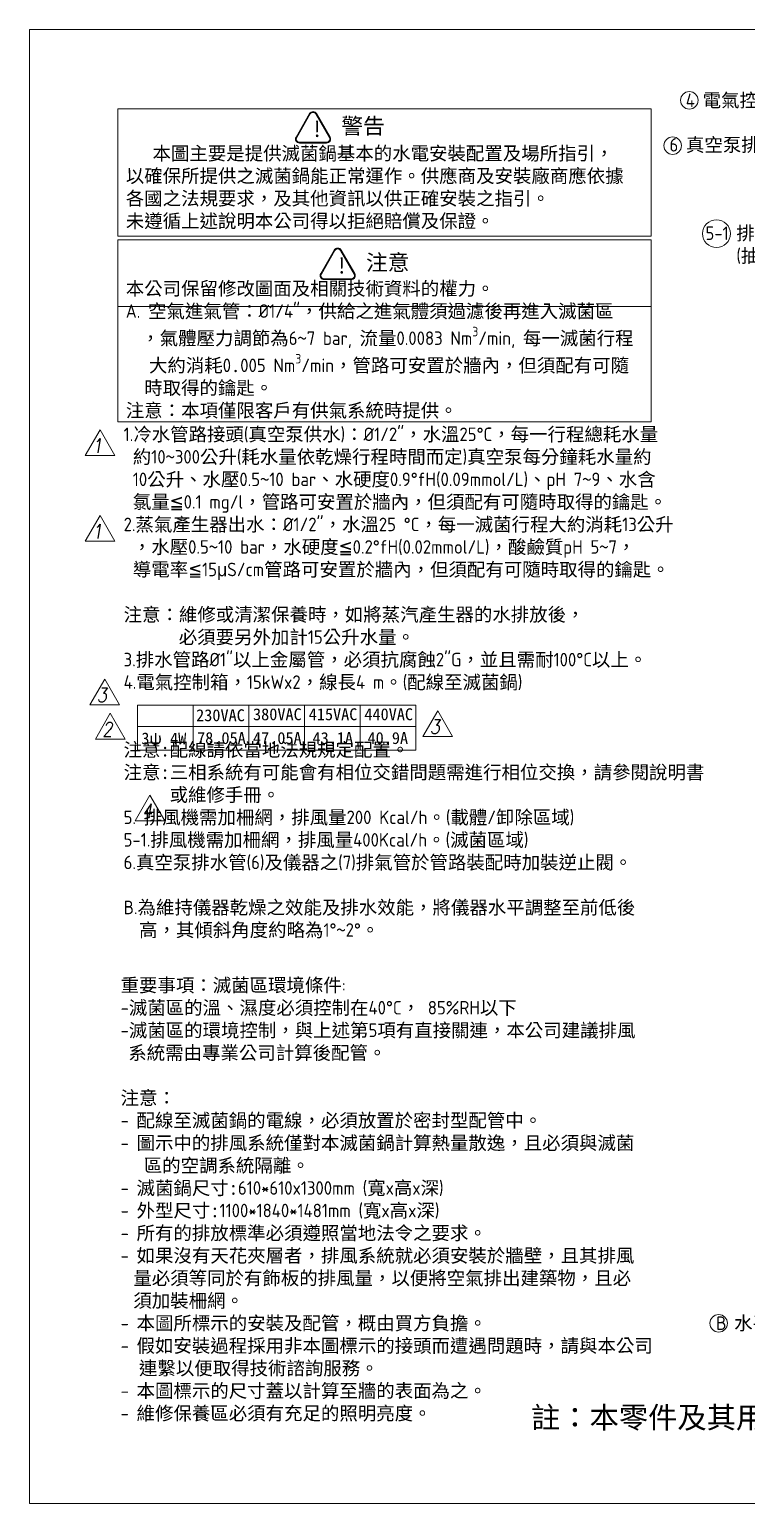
# Model space of a CAD drawing. Header units: millimetres. Extents: x -215875 to 28279, y -2277 to 9295.
# Drawn here: x 15094 to 19603, y 25 to 9295 of the extents above; entities that cross this region are included whole.
import ezdxf

# ---------------------------------------------------------------- set-up
doc = ezdxf.new("R2010")
doc.units = ezdxf.units.MM
doc.header["$MEASUREMENT"] = 0
doc.layers.get('0').update_dxf_attribs({"lineweight": 25})
for name, color, linetype, lineweight in [('D', 3, 'Continuous', 13), ('F', 7, 'Continuous', 15), ('T', 4, 'Continuous', 15)]:
    doc.layers.add(name, color=color, linetype=linetype, lineweight=lineweight)
doc.styles.get("Standard").update_dxf_attribs({"font": 'KAIU.TTF'})
doc.styles.add('STU25', font='isocp2.shx')
doc.styles.add('Text', font='romans.shx', dxfattribs={"width": 0.8, "oblique": 10})

msp = doc.modelspace()

# ---------------------------------------------------------------- hatches: boundary and pattern name
at = {"layer": 'D'}
h = msp.add_hatch(color=11, dxfattribs=at)
edge = h.paths.add_edge_path()
edge.add_line((16855.295, 8765.859), (16769.936, 8618.012))
edge.add_arc((16791.587, 8605.512), 25, 149.9999999, 270)
edge.add_line((16791.587, 8580.512), (16962.305, 8580.512))
edge.add_arc((16962.305, 8605.512), 25, 270, 389.9999999)
edge.add_line((16983.956, 8618.012), (16898.597, 8765.859))
edge.add_arc((16876.946, 8753.359), 25, 30, 150)
edge = h.paths.add_edge_path(flags=16)
edge.add_arc((16876.946, 8753.359), 20, 30, 150)
edge.add_line((16859.626, 8763.359), (16774.267, 8615.512))
edge.add_arc((16791.587, 8605.512), 20, 149.9999999, 270)
edge.add_line((16791.587, 8585.512), (16962.305, 8585.512))
edge.add_arc((16962.305, 8605.512), 20, 270, 389.9999999)
edge.add_line((16979.626, 8615.512), (16894.267, 8763.359))
h = msp.add_hatch(color=11, dxfattribs=at)
edge = h.paths.add_edge_path()
edge.add_ellipse((16946.557, 7746.812), major_axis=(25, 0), ratio=1, start_angle=149.9999999, end_angle=270)
edge.add_line((16946.557, 7721.812), (17117.275, 7721.812))
edge.add_ellipse((17117.275, 7746.812), major_axis=(25, 0), ratio=1, start_angle=270, end_angle=389.9999999)
edge.add_line((17138.925, 7759.312), (17053.566, 7907.158))
edge.add_ellipse((17031.916, 7894.658), major_axis=(25, 0), ratio=1, start_angle=30, end_angle=150)
edge.add_line((17010.265, 7907.158), (16924.906, 7759.312))
edge = h.paths.add_edge_path(flags=16)
edge.add_ellipse((16946.557, 7746.812), major_axis=(20, 0), ratio=1, start_angle=149.9999999, end_angle=270)
edge.add_line((16946.557, 7726.812), (17117.275, 7726.812))
edge.add_ellipse((17117.275, 7746.812), major_axis=(20, 0), ratio=1, start_angle=270, end_angle=389.9999999)
edge.add_line((17134.595, 7756.812), (17049.236, 7904.658))
edge.add_ellipse((17031.916, 7894.658), major_axis=(20, 0), ratio=1, start_angle=30, end_angle=150)
edge.add_line((17014.595, 7904.658), (16929.236, 7756.812))

# ---------------------------------------------------------------- linework, layer by layer
at = {"layer": 'D', "color": 11}
for p, q in [((16855.295, 8765.859), (16769.936, 8618.012)), ((16859.626, 8763.359), (16774.267, 8615.512)), ((16894.267, 8763.359), (16979.626, 8615.512)), ((16898.597, 8765.859), (16983.956, 8618.012)), ((16791.587, 8585.512), (16962.305, 8585.512)), ((16791.587, 8580.512), (16962.305, 8580.512)), ((17010.265, 7907.158), (16924.906, 7759.312)), ((17014.595, 7904.658), (16929.236, 7756.812)), ((17049.236, 7904.658), (17134.595, 7756.812)), ((17053.566, 7907.158), (17138.925, 7759.312)), ((16946.557, 7726.812), (17117.275, 7726.812)), ((16946.557, 7721.812), (17117.275, 7721.812))]:
    msp.add_line(p, q, dxfattribs=at)
at = {"layer": 'D'}
for p, q in [((15773.403, 5046.318), (17523.403, 5046.318)), ((15773.403, 5046.318), (15773.403, 4761.272)), ((16123.403, 5046.318), (16123.403, 4761.272)), ((16473.403, 5046.318), (16473.403, 4761.272)), ((16823.403, 5046.318), (16823.403, 4761.272)), ((17173.403, 5046.318), (17173.403, 4761.272)), ((17523.403, 5046.318), (17523.403, 4761.272)), ((15773.403, 4911.272), (17523.403, 4911.272)), ((15773.403, 4911.272), (17523.403, 4911.272)), ((15773.403, 4761.272), (17523.403, 4761.272))]:
    msp.add_line(p, q, dxfattribs=at)
at = {"layer": 'D', "color": 11}
for points in [[(15648.672, 8795.461), (19002.766, 8795.461), (19002.766, 7994.961), (15648.672, 7994.961)], [(15648.672, 7971.484), (19002.766, 7971.484), (19002.766, 7552.197), (15648.672, 7552.197)], [(15648.672, 7552.197), (19002.766, 7552.197), (19002.766, 6826.899), (15648.672, 6826.899)]]:
    msp.add_lwpolyline(points, close=True, dxfattribs=at)
at = {"layer": 'D'}
for centre, radius in [((19243.346, 8849.345), 55), ((19138.158, 8564.152), 55), ((19413.974, 8010.616), 87.5), ((19427.884, 1157.998), 55)]:
    msp.add_circle(centre, radius, dxfattribs=at)
at = {"layer": 'D', "color": 11}
for centre, radius, start, end in [((16876.946, 8753.359), 25, 30, 150), ((16876.946, 8753.359), 20, 30, 150), ((16791.587, 8605.512), 25, 149.9999999, 270), ((16791.587, 8605.512), 20, 149.9999999, 270), ((16962.305, 8605.512), 25, 270, 29.9999999), ((16962.305, 8605.512), 20, 270, 29.9999999), ((17031.916, 7894.658), 25, 30, 150), ((17031.916, 7894.658), 20, 30, 150), ((16946.557, 7746.812), 25, 149.9999999, 270), ((16946.557, 7746.812), 20, 149.9999999, 270), ((17117.275, 7746.812), 25, 270, 29.9999999), ((17117.275, 7746.812), 20, 270, 29.9999999)]:
    msp.add_arc(centre, radius, start, end, dxfattribs=at)
at = {"layer": 'F', "color": 6}
msp.add_lwpolyline([(15093.65, 9294.578), (15093.65, 24.578), (28278.65, 24.578), (28278.65, 9294.578)], close=True, dxfattribs=at)
msp.add_lwpolyline([(15093.65, 9294.578), (15093.65, 24.578), (28278.65, 24.578), (28278.65, 9294.578)], close=True, dxfattribs=at)
at = {"layer": 'F', "color": 7}
for points in [[(15537.498, 6776.978), (15444.007, 6615.048), (15630.989, 6615.048)], [(15537.498, 6238.192), (15444.007, 6076.261), (15630.989, 6076.261)], [(15567.175, 5209.837), (15473.685, 5047.906), (15660.666, 5047.906)], [(17661.348, 5009.82), (17567.858, 4847.889), (17754.839, 4847.889)], [(15601.879, 4994.181), (15508.388, 4832.25), (15695.37, 4832.25)], [(15851.161, 4479.222), (15757.67, 4317.291), (15944.651, 4317.291)]]:
    msp.add_lwpolyline(points, close=True, dxfattribs=at)

# ---------------------------------------------------------------- texts
at = {"insert": (18247.639, 633.291), "char_height": 135.00867, "attachment_point": 1, "style": 'STU25'}
msp.add_mtext('{\\f標楷體|b0|i0|c136|p65;註：本零件及其用料均須符合}RoHS{\\f標楷體|b0|i0|c136|p65;指令。}', dxfattribs=at)
at = {"layer": 'D', "char_height": 85, "attachment_point": 1}
for s, insert in [('{\\Fisocp2.shx;\\C3;4 \\f標楷體|b0|i0|c136|p65;電氣控制箱}', (19220.933, 8891.988)), ('{\\Fisocp2.shx;\\C3;6 \\f標楷體|b0|i0|c136|p65;真空泵排水孔}', (19118.35, 8611.859)), ('{\\Fisocp2.shx;\\C3;5-1 \\f標楷體|b0|i0|c136|p65;排風機\\P\\Fisocp2.shx;    (\\f標楷體|b0|i0|c136|p65;抽風機\\Fisocp2.shx;)}', (19344.815, 8055.819)), ('{\\Fisocp2.shx;\\C3;B \\f標楷體|b0|i0|c136|p65;水平調整腳}', (19411.653, 1201.242))]:
    msp.add_mtext(s, dxfattribs=dict(at, insert=insert))
at = {"layer": 'D', "color": 11, "attachment_point": 1, "style": 'STU25'}
for s, insert, char_height in [('{\\f標楷體|b0|i0|c136|p65;!}', (16868.635, 8718.629), 100), ('{\\f標楷體|b0|i0|c136|p65;警告}', (17055.148, 8737.997), 100), ('\\A1;\\P  {\\f????|b0|i0|c0|p54;  \\H0.2353x; \\f標楷體|b0|i0|c136|p65;\\H4.25x;本圖主要是提供滅菌鍋基本的水電安裝配置及場所指引，\\P以確保所提供之滅菌鍋能正常運作。供應商及安裝廠商應依據\\P各國之法規要求，及其他資訊以供正確安裝之指引。\\P未遵循上述說明本公司得以拒絕賠償及保證。\\P\\P\\P本公司保留修改圖面及相關技術資料的權力。\\P}A. {\\f標楷體|b0|i0|c136|p65;空氣進氣管：}%%c1/4"{\\f標楷體|b0|i0|c136|p65;，供給之進氣體須過濾後再進入滅菌區\\P}  {\\f標楷體|b0|i0|c136|p65;，氣體壓力調節為}6{\\f標楷體|b0|i0|c136|p65;~}7 bar, {\\f標楷體|b0|i0|c136|p65;流量}0.0083 Nm{\\H0.7x;\\S3^ ;}/min, {\\f標楷體|b0|i0|c136|p65;每一滅菌行程\\P}   {\\f標楷體|b0|i0|c136|p65;大約消耗}0{\\f標楷體|b0|i0|c136|p65;.}005 Nm{\\H0.7x;\\S3^ ;}/min{\\f標楷體|b0|i0|c136|p65;，管路可安置於牆內，但須配有可隨\\P  時取得的鑰匙。\\P注意：本項僅限客戶有供氣系統時提供。}', (15699.362, 8699.727), 85), ('{\\f標楷體|b0|i0|c136|p65;注意}', (17210.118, 7879.297), 100), ('{\\f標楷體|b0|i0|c136|p65;!}', (17023.605, 7859.929), 100), ('1.{\\f標楷體|b0|i0|c136|p65;冷水管路接頭}({\\f標楷體|b0|i0|c136|p65;真空泵供水}){\\f標楷體|b0|i0|c136|p65;：}%%C1/2"{\\f標楷體|b0|i0|c136|p65;，水溫}25%%DC{\\f標楷體|b0|i0|c136|p65;，每一行程總耗水量\\P 約}10{\\f標楷體|b0|i0|c136|p65;~}300{\\f標楷體|b0|i0|c136|p65;公升}({\\f標楷體|b0|i0|c136|p65;耗水量依乾燥行程時間而定}){\\f標楷體|b0|i0|c136|p65;真空泵每分鐘耗水量約\\P }10{\\f標楷體|b0|i0|c136|p65;公升、水壓}0.5{\\f標楷體|b0|i0|c136|p65;~}10 bar{\\f標楷體|b0|i0|c136|p65;、水硬度}0.9%%DfH(0.09mmol/L){\\f標楷體|b0|i0|c136|p65;、}pH 7{\\f標楷體|b0|i0|c136|p65;~}9{\\f標楷體|b0|i0|c136|p65;、水含\\P 氯量\\f新細明體|b0|i0|c136|p18;≦}0.1 mg/l{\\f標楷體|b0|i0|c136|p65;，管路可安置於牆內，但須配有可隨時取得的鑰匙。}\\P2.{\\f標楷體|b0|i0|c136|p65;蒸氣產生器出水：}%%C1/2"{\\f標楷體|b0|i0|c136|p65;，水溫}25 %%DC{\\f標楷體|b0|i0|c136|p65;，每一滅菌行程大約消耗}13{\\f標楷體|b0|i0|c136|p65;公升\\P ，水壓}0.5{\\f標楷體|b0|i0|c136|p65;~}10 bar{\\f標楷體|b0|i0|c136|p65;，水硬度\\f新細明體|b0|i0|c136|p18;≦}0.2%%DfH(0.02mmol/L){\\f標楷體|b0|i0|c136|p65;，酸鹼質}pH 5{\\f標楷體|b0|i0|c136|p65;~}7{\\f標楷體|b0|i0|c136|p65;，\\P 導電率\\f新細明體|b0|i0|c136|p18;≦}15{\\f新細明體|b0|i0|c136|p16;μ}S/cm{\\f標楷體|b0|i0|c136|p65;管路可安置於牆內，但須配有可隨時取得的鑰匙。\\P\\P注意：維修或清潔保養時，如將蒸汽產生器的水排放後，\\P      必須要另外加計}15{\\f標楷體|b0|i0|c136|p65;公升水量。}\\P3.{\\f標楷體|b0|i0|c136|p65;排水管路}%%C1"{\\f標楷體|b0|i0|c136|p65;以上金屬管，必須抗腐蝕}2"G{\\f標楷體|b0|i0|c136|p65;，並且需耐}100%%DC{\\f標楷體|b0|i0|c136|p65;以上。} \\P4.{\\f標楷體|b0|i0|c136|p65;電氣控制箱，}15kWx2{\\f標楷體|b0|i0|c136|p65;，線長}4 m{\\f標楷體|b0|i0|c136|p65;。}({\\f標楷體|b0|i0|c136|p65;配線至滅菌鍋}) \\P\\P\\P{\\f標楷體|b0|i0|c136|p65;注意:配線請依當地法規規定配置。\\P\\fDFKai-SB|b0|i0|c136|p65;注意:三相系統有可能會有相位交錯問題需進行相位交換，請參閱說明書\\P     或維修手冊。}\\P5. {\\f標楷體|b0|i0|c136|p65;排風機需加柵網，排風量}200 Kcal/h{\\f標楷體|b0|i0|c136|p65;。}({\\f標楷體|b0|i0|c136|p65;載體}/{\\f標楷體|b0|i0|c136|p65;卸除區域})\\P5-1.{\\f標楷體|b0|i0|c136|p65;排風機需加柵網，排風量}400Kcal/h{\\f標楷體|b0|i0|c136|p65;。}({\\f標楷體|b0|i0|c136|p65;滅菌區域})\\P6.{\\f標楷體|b0|i0|c136|p65;真空泵排水管}(6){\\f標楷體|b0|i0|c136|p65;及儀器之}(7){\\f標楷體|b0|i0|c136|p65;排氣管於管路裝配時加裝逆止閥。\\P}\\PB.{\\f標楷體|b0|i0|c136|p65;為維持儀器乾燥之效能及排水效能，將儀器水平調整至前低後}\\P  {\\f標楷體|b0|i0|c136|p65;高，其傾斜角度約略為}1%%D{\\f標楷體|b0|i0|c136|p65;~}2%%D{\\f標楷體|b0|i0|c136|p65;。}', (15685.608, 6791.289), 85), ('{\\f標楷體|b0|i0|c136|p65;230VAC}', (16141.646, 5019.321), 75), ('{\\f標楷體|b0|i0|c136|p65;380VAC}', (16499.53, 5025.507), 75), ('{\\f標楷體|b0|i0|c136|p65;415VAC}', (16849.53, 5025.507), 75), ('{\\f標楷體|b0|i0|c136|p65;440VAC}', (17199.53, 5025.507), 75), ('{\\f標楷體|b0|i0|c136|p65;3ψ 4W}', (15797.211, 4873.282), 75), ('{\\f標楷體|b0|i0|c136|p65;78.05A}', (16147.729, 4875.952), 75), ('{\\f標楷體|b0|i0|c136|p65;47.05A}', (16499.201, 4875.952), 75), ('{\\f標楷體|b0|i0|c136|p65;43.1A}', (16873.554, 4875.952), 75), ('{\\f標楷體|b0|i0|c136|p65;40.9A}', (17219.526, 4875.952), 75), ('{\\f標楷體|b0|i0|c136|p65;重要事項：滅菌區環境條件}:\\P-{\\f標楷體|b0|i0|c136|p65;滅菌區的溫、濕度必須控制在}40%%DC{\\f標楷體|b0|i0|c136|p65;，} 85%RH{\\f標楷體|b0|i0|c136|p65;以下\\P}-{\\f標楷體|b0|i0|c136|p65;滅菌區的環境控制，與上述第}5{\\f標楷體|b0|i0|c136|p65;項有直接關連，本公司建議排風\\P} {\\f標楷體|b0|i0|c136|p65;系統需由專業公司計算後配管。\\P\\P注意：\\P}- {\\f標楷體|b0|i0|c136|p65;配線至滅菌鍋的電線，必須放置於密封型配管中。\\P}- {\\f標楷體|b0|i0|c136|p65;圖示中的排風系統僅對本滅菌鍋計算熱量散逸，且必須與滅菌\\P}   {\\f標楷體|b0|i0|c136|p65;區的空調系統隔離。\\P}- {\\f標楷體|b0|i0|c136|p65;滅菌鍋尺寸:}610*610x1300mm ({\\f標楷體|b0|i0|c136|p65;寬}x{\\f標楷體|b0|i0|c136|p65;高}x{\\f標楷體|b0|i0|c136|p65;深})\\P- {\\f標楷體|b0|i0|c136|p65;外型尺寸:}1100*1840*1481mm ({\\f標楷體|b0|i0|c136|p65;寬}x{\\f標楷體|b0|i0|c136|p65;高}x{\\f標楷體|b0|i0|c136|p65;深})\\P- {\\f標楷體|b0|i0|c136|p65;所有的排放標準必須遵照當地法令之要求。\\P}- {\\f標楷體|b0|i0|c136|p65;如果沒有天花夾層者，排風系統就必須安裝於牆壁，且其排風\\P} {\\f???|b0|i0|c0|p65; \\f標楷體|b0|i0|c136|p65;量必須等同於有飾板的排風量，以便將空氣排出建築物，且必\\P} {\\f???|b0|i0|c0|p65; \\f標楷體|b0|i0|c136|p65;須加裝柵網。\\P}- {\\f標楷體|b0|i0|c136|p65;本圖所標示的安裝及配管，概由買方負擔。\\P}- {\\f標楷體|b0|i0|c136|p65;假如安裝過程採用非本圖標示的接頭而遭遇問題時，請與本公司\\P  連繫以便取得技術諮詢服務。\\P}- {\\f標楷體|b0|i0|c136|p65;本圖標示的尺寸蓋以計算至牆的表面為之。\\P}- {\\f標楷體|b0|i0|c136|p65;維修保養區必須有充足的照明亮度。}', (15666.521, 3326.771), 85)]:
    msp.add_mtext(s, dxfattribs=dict(at, insert=insert, char_height=char_height))
at = {"layer": 'T', "lineweight": 20, "style": 'Text', "oblique": 10, "width": 0.8}
for s, p in [('1', (15488.56, 6631.521)), ('1', (15488.56, 6092.734)), ('3', (15518.238, 5064.379)), ('2', (15552.941, 4848.723)), ('3', (17612.411, 4864.362)), ('4', (15802.223, 4333.764))]:
    msp.add_text(s, height=90, dxfattribs=at).set_placement(p)

doc.saveas('drawing.dxf')
